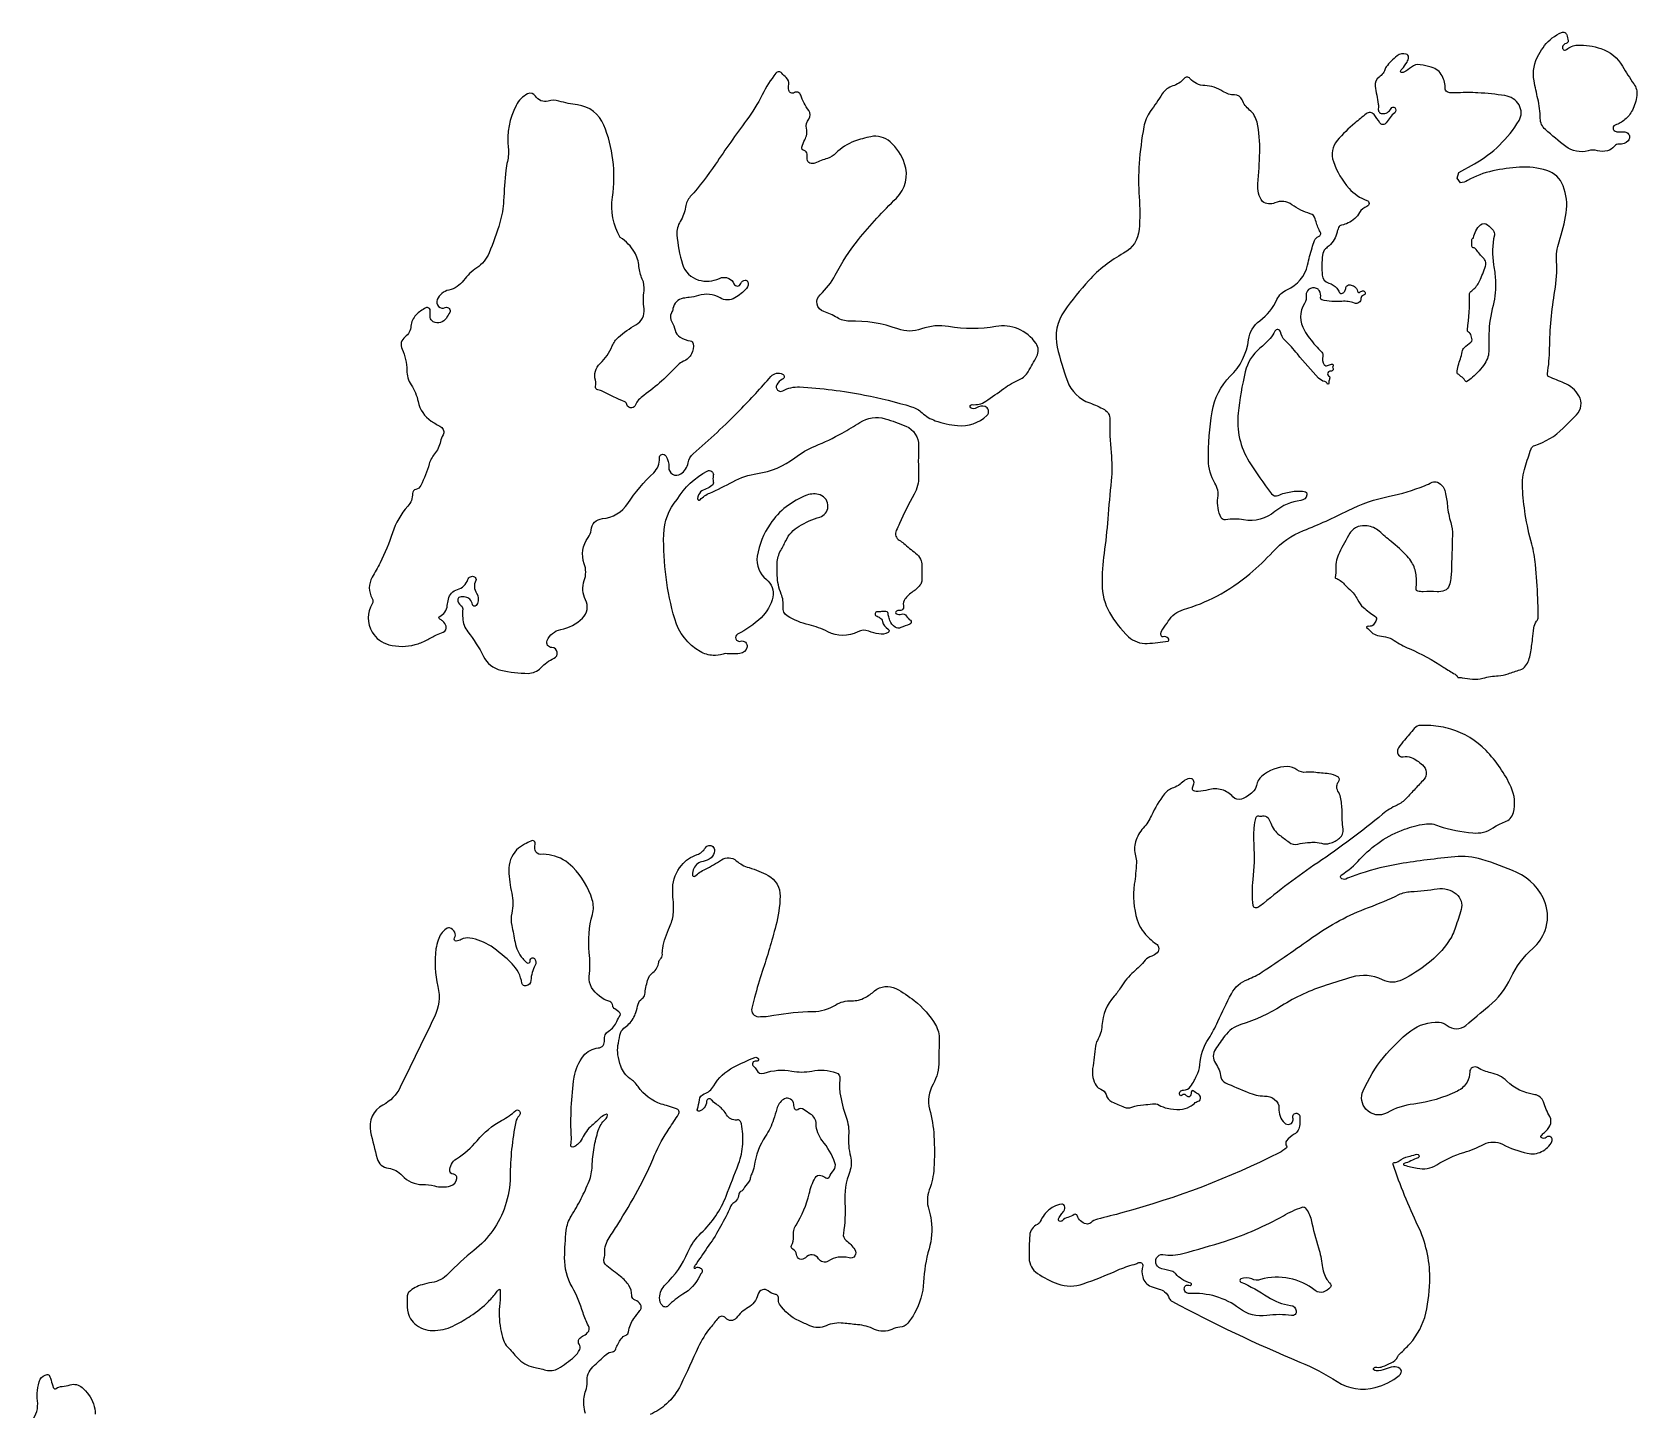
# Model space of a CAD drawing. Extents: x 2157 to 2659, y 857 to 1630.
# Drawn here: x 2216.3 to 2658.9, y 1250.1 to 1630.3 of the extents above; entities that cross this region are included whole.
import ezdxf

# ---------------------------------------------------------------- set-up
doc = ezdxf.new("R2010")
doc.units = 0
doc.header["$MEASUREMENT"] = 0
doc.layers.add('描边', color=1, linetype='Continuous')

msp = doc.modelspace()

# ---------------------------------------------------------------- linework, layer by layer
at = {"layer": '描边'}
for points in [[(2633.48, 1626.52, -0.126301), (2638.17, 1630.16, -0.440233), (2639.61, 1629.52, -0.052992), (2639.97, 1627.85, -0.390941), (2639.41, 1627.09, 0.293188), (2638.41, 1626.14, 0.33773), (2638.74, 1625.37, 0.314052), (2639.53, 1625.45, -0.169246), (2642.56, 1626.64, -0.089971), (2649.03, 1625.71, -0.183559), (2654.99, 1620.85, 0.022718), (2658.1, 1615.98, -0.185799), (2658.91, 1612.74, -0.086355), (2657.69, 1608.69, -0.102551), (2655.63, 1606.09, -0.095007), (2652.95, 1604.6, 0.604243), (2652.7, 1603.11, 0.155958), (2653.73, 1602.75, 0.015405), (2655.36, 1602.75, -0.415388), (2656.9, 1601.29, -0.183022), (2656.55, 1600.29, -0.256555), (2654.01, 1599.3, 0.264525), (2652.74, 1598.79, -0.159118), (2650.81, 1597.5, -0.136943), (2648.09, 1597.5, 0.136943), (2645.49, 1597.5, -0.236334), (2639.32, 1598.7, -0.017694), (2633.7, 1603.35, -0.209712), (2632.28, 1606.44, 0.052752), (2631.62, 1611.84, -0.011013), (2630.59, 1616.77, -0.180631), (2631.88, 1624.11, -0.027269), (2633.48, 1626.52, 13.736333)], [(2555.64, 1583.47, -0.173212), (2554.38, 1588.36, 0.015608), (2554.91, 1597.16, 0.060811), (2554.15, 1605.41, 0.166457), (2552.12, 1608.75, -0.115612), (2550.02, 1611.55, 0.295068), (2547.96, 1612.91, -0.144099), (2544.77, 1613.89, 0.138081), (2539.75, 1615.48, -0.212514), (2535.66, 1617.46, 0.465152), (2534.03, 1617.46, -0.143917), (2530.92, 1615.4, 0.176114), (2528.03, 1613.22, -0.011465), (2524.72, 1608.36, 0.110857), (2522.93, 1604.12, 0.025643), (2521.64, 1594.04, 0.038093), (2521.64, 1584.77, -0.038093), (2521.64, 1575.81, -0.255932), (2517.35, 1569.22, 0.085538), (2507.75, 1561.72, 0.029228), (2501.03, 1553.38, 0.215785), (2499.03, 1543.3, 0.030833), (2501.83, 1533.97, 0.224987), (2508, 1527.93, -0.046284), (2512.06, 1526.1, -0.27675), (2513.57, 1523.42, 0.031947), (2513.91, 1514.26, -0.049784), (2513.92, 1506.46, 0.004595), (2512.99, 1495.93, -0.014204), (2511.96, 1486.4, 0.035792), (2511.41, 1477.9, 0.12632), (2513.46, 1470.11, 0.078284), (2518.7, 1463.44, 0.203791), (2523.88, 1461.58, 0.02642), (2529.61, 1462.2, 0.331658), (2529.86, 1462.46, 0.216001), (2529.69, 1463, 0.297826), (2528.26, 1463.4, -0.44983), (2527.7, 1463.74, -0.219539), (2528.14, 1465.52, 0.031031), (2529.69, 1467.73, -0.185287), (2533.86, 1470.92, 0.049149), (2543.03, 1474.63, 0.055008), (2552.21, 1480.82, 0.03067), (2558.49, 1486.84, -0.110988), (2566.98, 1492.71, 0.020336), (2579.29, 1498.26, -0.066805), (2590.72, 1502.2, 0.047343), (2600.33, 1505.09, 0.011078), (2602.49, 1506.03, -0.21918), (2603.92, 1506.03, -0.131593), (2605.46, 1504.75, -0.098922), (2606.07, 1503.37, -0.031603), (2606.68, 1499.58, 0.050722), (2607.61, 1494.91, -0.083031), (2608.07, 1491.42, 0.001491), (2607.77, 1481.38, -0.060599), (2607.19, 1477.58, -0.241247), (2605.91, 1476.17, -0.102393), (2603.82, 1475.86, 0.026961), (2600.03, 1475.86, -0.067828), (2598.51, 1475.98, -0.167208), (2598.17, 1476.19, -0.209074), (2598.03, 1476.67, 0.066381), (2598.04, 1480.53, 0.099972), (2596.86, 1483.95, 0.058886), (2595.6, 1485.62, 0.030559), (2591.15, 1489.72, -0.012148), (2587.88, 1492.51, 0.154793), (2584.53, 1494.02, 0.104028), (2582.04, 1493.8, 0.188763), (2579.76, 1491.99, 0.015305), (2576.87, 1486.66, 0.124004), (2575.89, 1482.26, -0.050462), (2575.71, 1479.78, 0.143753), (2575.72, 1479.7, 0.204837), (2575.8, 1479.62, -0.122258), (2578.23, 1477.92, 0.036125), (2579.73, 1476.44, -0.10361), (2581.87, 1473.67, 0.100812), (2583.51, 1471.51, 0.035398), (2586.69, 1469.1, -0.189766), (2587.07, 1468.56, -0.164873), (2587.03, 1467.99, -0.056404), (2586.39, 1466.88, -0.215385), (2585.35, 1466.3, -0.055191), (2584.8, 1466.31, 0.226557), (2584.38, 1466.17, 0.43085), (2584.38, 1465.99, -0.003509), (2585.76, 1464.67, 0.144572), (2587.42, 1463.8, 0.006881), (2589.6, 1463.4, -0.111023), (2591.97, 1462.42, 0.054054), (2596.12, 1460.14, -0.049548), (2605.71, 1454.96, 0.026713), (2608.79, 1453.11, -0.19921), (2609.52, 1452.23, 0.370983), (2609.67, 1452.14, -0.089745), (2610.79, 1452.1, 0.038402), (2613.59, 1451.73, 0.076557), (2616.46, 1452, -0.04567), (2620.71, 1452.68, 0.067849), (2623.41, 1453.23, -0.016666), (2626.75, 1454.28, 0.180032), (2628.26, 1455.37, 0.106549), (2629.6, 1458.78, 0.009264), (2630.19, 1462.84, 0.006846), (2630.53, 1465.84, -0.147291), (2631.29, 1467.69, 0.172799), (2631.71, 1468.86, 0.008725), (2631.61, 1473.99, 0.015948), (2630.98, 1483.34, 0.042467), (2629.94, 1488.94, -0.028688), (2628.17, 1497.18, -0.024815), (2627.4, 1504.44, -0.089082), (2628.12, 1510.24, -0.007149), (2629.74, 1515.24, -0.240143), (2630.75, 1516.22, 0.122328), (2638.57, 1520.93, 0.000002), (2642.27, 1524.64, 0.339546), (2642.95, 1529.86, 0.164118), (2638.89, 1533.43, 0.00397), (2634.72, 1535.13, -0.350207), (2634.27, 1535.92, 0.035637), (2634.87, 1542.96, -0.038713), (2636.32, 1558.86, 0.057164), (2636.77, 1567, -0.096434), (2637.48, 1572.38, 0.04303), (2639.43, 1580.39, 0.131482), (2638.61, 1587.84, 0.228336), (2634.07, 1592.08, 0.092797), (2626.57, 1592.97, 0.035606), (2619.22, 1591.94, 0.076325), (2612.19, 1589.27, -0.100795), (2610.29, 1588.66), (2609.4, 1589.94), (2609.79, 1591.47), (2614.14, 1593.89, 0.129711), (2626.43, 1605.85, 0.277126), (2626.43, 1610.15, 0.225984), (2622.55, 1612.73, 0.019006), (2615.09, 1613.5, 0.03256), (2609.64, 1613.5, -0.03256), (2607.37, 1613.5, -0.179757), (2606.34, 1613.96, -0.203613), (2606.09, 1614.55, 0.121083), (2605.24, 1618.16, 0.214877), (2602.24, 1620.56, 0.01557), (2599.18, 1621.24, 0.227728), (2596.73, 1620.59, -0.060312), (2594.65, 1619.22, -0.070731), (2594.24, 1619.08, -0.170045), (2593.94, 1619.13, -0.43834), (2593.81, 1619.63, -0.040214), (2594.13, 1620.05, 0.049677), (2595.54, 1621.96, 0.121729), (2595.95, 1623.35, 0.352014), (2595.34, 1624.19, 0.234818), (2592.79, 1623.69, 0.068853), (2589.79, 1620.64, 0.102406), (2589.3, 1619.59, -0.104767), (2588.98, 1618.91, -0.083151), (2587.81, 1617.81, 0.295869), (2586.74, 1615.33, 0.002479), (2587.61, 1610.39, -0.089859), (2587.61, 1609.12, 0.439669), (2588.63, 1607.77, 0.315589), (2591.16, 1609.21, -0.499362), (2592.14, 1609.41, -0.451331), (2592.14, 1608.02, 0.070337), (2589.77, 1605.24, -0.548746), (2588.01, 1605.24, 0.023116), (2586.43, 1607.49, 0.419912), (2584.3, 1607.74, 0.003432), (2581.14, 1605.15, 0.043748), (2576.29, 1600.35, 0.266855), (2575.22, 1594.52, 0.09552), (2579.55, 1587.13, 0.128125), (2584.47, 1583.8, -0.706739), (2584.47, 1582.17, 0.180481), (2582.45, 1580.48, -0.156003), (2579.31, 1577.58, -0.067513), (2577.5, 1577.02, 0.257718), (2576.64, 1576.33, 0.046087), (2576.23, 1575.03, -0.163564), (2574.02, 1571.31, 0.010479), (2573.04, 1570.43, 0.182144), (2572.2, 1568.72, 0.043161), (2572.13, 1563.18, 0.319159), (2573.95, 1561, -0.153268), (2576.19, 1559.58, -0.072594), (2576.86, 1558.5, 0.440561), (2577.75, 1558.19, 0.142782), (2578.34, 1558.79, 0.076683), (2578.69, 1559.75, -0.402658), (2579.82, 1560.54, -0.111076), (2581, 1560.07, -0.18642), (2581.9, 1558.76, 0.587978), (2582.63, 1558.55, -0.254205), (2583.53, 1558.83, -0.813008), (2583.53, 1557.65, 0.364116), (2582.81, 1556.73, -0.533162), (2581.04, 1555.46, 0.107985), (2577.56, 1555.96, -0.072738), (2572.03, 1556.35, -0.411427), (2571.68, 1556.9, 0.19924), (2571.29, 1558.97, 0.154727), (2570.6, 1559.53, 0.264787), (2568.39, 1559.22, 0.26168), (2567.74, 1557.68, -0.166208), (2567.23, 1555.4, 0.281159), (2567.23, 1547.92, 0.04227), (2570.29, 1543.76, 0.020606), (2572.02, 1541.93, -0.28573), (2572.3, 1540.82, 0.244122), (2572.69, 1538.49, 0.340857), (2573.6, 1538.23, -0.026182), (2574.69, 1538.61, -0.805984), (2575.07, 1537.91, 0.413013), (2575.05, 1537.63, -0.320463), (2575.11, 1536.93, -0.306629), (2574.69, 1536.73, 0.202278), (2573.84, 1536.51, 0.543092), (2573.91, 1535.45, -0.319881), (2574.21, 1534.82, -0.043757), (2573.99, 1533.98, 0.176243), (2573.99, 1533.5, -0.954948), (2573.49, 1533.29, 0.231623), (2572.83, 1533.82, -0.148425), (2571.12, 1534.79, -0.022189), (2565.3, 1541.45, 0.03219), (2561.83, 1545.26, -0.159587), (2560.64, 1547.53, 0.744535), (2559.1, 1547.72, -0.085112), (2557.8, 1545.75, -0.029897), (2554.88, 1542.98, 0.160633), (2550.92, 1536.56, 0.031545), (2548.94, 1525.12, 0.168215), (2552, 1511.71, 0.024956), (2558.14, 1502.9, 0.343845), (2560, 1502.42, -0.063049), (2563.45, 1503.44, -0.065729), (2567.2, 1503.54, -0.438133), (2567.93, 1502.56, -0.331839), (2566.23, 1500.99, 0.149092), (2559.11, 1497.97, -0.22214), (2550.47, 1495.66, 0.088579), (2545.48, 1495.66, -0.327564), (2544.3, 1496.24, -0.158654), (2543.37, 1501.73, 0.175833), (2542.55, 1505.81, -0.135253), (2540.74, 1512.1, -0.042483), (2541.75, 1525.5, -0.159755), (2546.79, 1535.29, 0.166136), (2551.84, 1545.38, -0.201162), (2554.92, 1550.62, 0.125597), (2559.65, 1556.48, -0.187911), (2562.42, 1559.17, 0.242441), (2568.1, 1565.97, -0.018301), (2569.34, 1570.69, -0.008069), (2570, 1572.74, -0.244951), (2571.12, 1573.82, 0.512591), (2571.59, 1575.15, -0.045476), (2571.29, 1575.68, -0.044448), (2570.23, 1578.71, 0.266353), (2568.84, 1580.15, -0.087656), (2563.79, 1582.62, 0.266737), (2559.1, 1583.14, -0.258652), (2555.64, 1583.47, -3.229338)], [(2378.51, 1573.59, -0.171645), (2376.35, 1584.7, 0.068045), (2376.48, 1594.99, 0.065583), (2373.98, 1604.6, 0.273206), (2366.69, 1610.17, -0.043339), (2361.58, 1611.23, 0.147007), (2358.6, 1611.23, -0.343458), (2355.13, 1612.58, 0.393042), (2352.93, 1613.21, 0.160661), (2349.74, 1610.02, 0.143996), (2347.61, 1598.4, -0.084769), (2347.36, 1594.56, 0.033114), (2346.95, 1592.1, 0.012399), (2346.31, 1583.73, -0.057498), (2345.3, 1577.7, -0.030566), (2342.32, 1569.33, -0.145187), (2338.91, 1565.21, 0.087369), (2335.29, 1561.74, -0.181783), (2331.22, 1559.07, 0.237348), (2328.03, 1556.45, 0.687157), (2330.24, 1554.24, -0.728698), (2331.45, 1552.89, -0.005733), (2330.54, 1551.36, -0.389908), (2326.9, 1550.34, -0.254204), (2326.1, 1551.5, -0.053384), (2326.1, 1553.3, 0.595668), (2324.85, 1554.16, 0.080795), (2322.15, 1552.19, 0.17684), (2320.77, 1549.14, -0.216999), (2319.13, 1546.17, 0.359521), (2318.3, 1542.79, -0.112981), (2319.62, 1536.96, 0.146513), (2320.83, 1532.92, -0.094663), (2322.75, 1528.29, 0.198744), (2326.37, 1522.95, 0.015136), (2329.03, 1521.31, -0.416469), (2329.61, 1519.13, 0.08302), (2328.9, 1517.27, -0.125478), (2327.25, 1513.85, 0.10461), (2325.79, 1511.1, -0.044333), (2323.48, 1505.13, -0.231061), (2322.1, 1504.07, 0.360162), (2321.21, 1502.96, -0.189911), (2319.88, 1499.41, 0.104899), (2315.67, 1492.13, -0.036716), (2312.24, 1483.8, -0.018462), (2310.07, 1479.82, 0.275061), (2310.07, 1474, -0.275061), (2310.07, 1472.51, 0.275061), (2310.07, 1464.7, 0.197092), (2314.7, 1461.22, 0.131086), (2321.92, 1461.25, 0.06028), (2325.03, 1462.52, -0.021788), (2327.83, 1463.92, -0.013803), (2329.67, 1464.67, 0.399725), (2330.45, 1466.31, 0.129202), (2329.51, 1467.77, 0.072682), (2328.69, 1468.32, -0.626082), (2328.69, 1469.02, 0.259781), (2330.79, 1472.02, -0.031571), (2331.09, 1473.79, -0.269883), (2333.58, 1476.44, 0.245379), (2336.43, 1479.19, -0.444789), (2338.25, 1479.99, -0.425114), (2338.63, 1478.93, 0.268979), (2338.86, 1475.46, -0.261634), (2339.08, 1472.59, -0.057832), (2338.73, 1472.02, -0.670191), (2337.73, 1472.3, 0.175881), (2337, 1473.76, 0.14146), (2335.82, 1474.37, 0.098641), (2334.2, 1474.37, 0.339437), (2333.7, 1473.79, 0.268702), (2334.55, 1472.07, -0.259972), (2335.03, 1471.13, 0.016289), (2335.03, 1468.59, 0.162323), (2336.44, 1464.79, -0.054474), (2340.77, 1458, 0.223607), (2345.57, 1454.18, 0.060256), (2353.09, 1453.33, 0.203974), (2356.55, 1454.84, -0.098101), (2360.24, 1457.47, 0.344736), (2361.13, 1459.15, 0.360451), (2359.62, 1460.43, -0.529242), (2358.33, 1462.35, -0.25502), (2362.07, 1465.42, 0.146084), (2368.07, 1468.53, 0.330672), (2368.91, 1473.64, -0.20769), (2368.57, 1478.92, 0.173831), (2368.57, 1483.58, -0.250962), (2369.64, 1490.81, 0.139194), (2370.43, 1492.87, -0.364771), (2373.56, 1496.01, 0.229728), (2380.6, 1500.2, -0.058641), (2387.72, 1508.67, 0.227682), (2389.29, 1512.73, -0.788434), (2391.08, 1513.31, -0.150324), (2391.88, 1510.2, 0.614052), (2395.18, 1508.33, 0.204714), (2397.22, 1511.44, -0.17248), (2398.65, 1513.93, 0.021288), (2411.51, 1525.97, 0.01526), (2420.08, 1535.26, -0.340172), (2423.27, 1535.91, -0.623642), (2423.27, 1534.48, 0.159085), (2421.67, 1532.92, 0.747002), (2423.36, 1531.28, -0.142202), (2427.95, 1532.35, -0.034908), (2445.9, 1530.12, -0.025723), (2458.84, 1526.89, -0.112066), (2461.78, 1525.2, 0.10228), (2465.4, 1523.04, 0.060133), (2471.53, 1521.7, 0.213184), (2479.62, 1524.43, 0.286938), (2480.04, 1525.97, 0.227978), (2479.16, 1526.92, 0.268945), (2476.78, 1526.58, -0.347672), (2475.19, 1526.58, -0.762573), (2475.58, 1527.5, 0.186059), (2479.31, 1528.39, 0.006), (2484.33, 1531.92, -0.052648), (2488.64, 1534.4, 0.158394), (2491.04, 1536.55, 0.009657), (2493.41, 1540.81, 0.2811), (2493.19, 1544.37, 0.144526), (2488.24, 1548.34, 0.140076), (2482.13, 1549.02, -0.084268), (2469.08, 1549.02, 0.129852), (2461.59, 1548.34, -0.175973), (2455.08, 1548.34, 0.093547), (2441.71, 1550.52, -0.149696), (2438.31, 1551.47, 0.068043), (2434.65, 1553.17, -0.582665), (2433.63, 1557.8, 0.090588), (2437.82, 1563.23, -0.051366), (2444.19, 1572.99, -0.029638), (2454.68, 1584.46, 0.290711), (2456.94, 1593.95, 0.12891), (2452.93, 1599.96, 0.23604), (2447.62, 1601.39, 0.03466), (2443.11, 1600.14, 0.11735), (2438, 1596.84, -0.126271), (2435.69, 1595.41, 0.026816), (2432.2, 1594.1, -0.2088), (2430.81, 1594.1, -0.297398), (2430.07, 1595.22, -0.00142), (2430.07, 1596.54, 0.369376), (2429.22, 1597.54, -0.441117), (2428.58, 1598.52, -0.06699), (2429.39, 1600.53, 0.181352), (2429.89, 1603.68, -0.214685), (2430.48, 1606.27, 0.33424), (2430.48, 1608.63, -0.084065), (2428.27, 1612.89, 0.486796), (2426.54, 1613.54, -0.531739), (2425, 1614.23, -0.083652), (2425, 1615.8, 0.272606), (2424.28, 1617.69, -0.056061), (2423.08, 1618.89, 0.481308), (2421.43, 1618.89, 0.053241), (2417.67, 1612.98, -0.044535), (2413.34, 1605.92, 0.011389), (2404.76, 1593.81, -0.033425), (2397.83, 1584.88, 0.147483), (2396.48, 1581.96, -0.104196), (2395.05, 1578.03, 0.158375), (2394.14, 1574.36, 0.057026), (2395.68, 1566.19, 0.250411), (2400.06, 1561.85, 0.18552), (2405.84, 1562.29, -0.225707), (2408.41, 1562.29, -0.180684), (2409.87, 1560.79, 0.681029), (2411.76, 1560.86, -0.290134), (2412.95, 1561.8, -0.336989), (2413.65, 1561.37, -0.282944), (2413.32, 1559.55, -0.076493), (2410.11, 1556.9, -0.274671), (2406.03, 1556.9, 0.214719), (2400.1, 1557.57, -0.053894), (2397.55, 1557.05, 0.023195), (2395.86, 1556.81, 0.310274), (2393.04, 1553.97, -0.078259), (2392.61, 1552.75, 0.269196), (2392.69, 1550.32, -0.087532), (2393.64, 1547.98, 0.211651), (2395.04, 1546.05, 0.090723), (2397.83, 1545.04, -0.320535), (2398.61, 1544.27, -0.162211), (2398.17, 1541.49, -0.178), (2395.91, 1539.42, 0.109007), (2394.4, 1538.37, -0.047601), (2385.03, 1530.03, 0.038579), (2383.55, 1528.76, 0.116579), (2382.71, 1527.4, -0.292063), (2381.68, 1526.56, -0.379219), (2380.34, 1527.5, 0.23408), (2379.72, 1528.24, -0.01455), (2373.68, 1531.12, 0.086154), (2372.33, 1531.54, -0.466276), (2371.68, 1532.55, 0.153464), (2371.68, 1534.19, -0.291898), (2372.93, 1538.82, 0.112606), (2376.29, 1543.65, -0.115757), (2377.99, 1546.06, -0.057008), (2382.82, 1549.46, 0.311438), (2385.06, 1553.89, -0.068086), (2385.06, 1558.9, 0.143065), (2384.58, 1562.08, -0.088315), (2383.66, 1565.6, 0.11275), (2382.43, 1569.51, 0.119005), (2378.51, 1573.59, 29.710401)], [(2613.87, 1573.53, -0.179553), (2615.8, 1577.04, -0.372089), (2617.78, 1577.04, -0.03638), (2619.26, 1575.57, -0.232749), (2619.62, 1574.22, 0.089832), (2619.43, 1566.03, -0.020589), (2619.91, 1561.92, -0.083215), (2619.26, 1554.83, 0.056088), (2618.1, 1546.97, 0.016879), (2618.1, 1542.61, -0.160057), (2617, 1538.82, -0.06427), (2613.59, 1535.01, -0.024221), (2612.07, 1533.82, -0.394138), (2611.78, 1533.86, 0.071794), (2609.47, 1535.98, -0.274255), (2609.34, 1536.26, -0.067542), (2610.25, 1540.08, 0.053073), (2610.78, 1542.05, -0.158458), (2611.34, 1543.17, -0.04623), (2613.18, 1544.69, 0.282973), (2613.46, 1545.31, 0.049013), (2613.11, 1546.8, 0.17472), (2612.74, 1547.26, -0.124606), (2612.26, 1547.75, -0.169241), (2612.19, 1548.12, 0.044506), (2612.74, 1557.95, -0.257588), (2613.11, 1558.67, 0.107313), (2615.16, 1560.82, 0.029261), (2615.55, 1561.54, 0.029405), (2617.16, 1565.66, 0.158236), (2617.16, 1567.01, 0.117665), (2616.63, 1567.88, -0.042185), (2614.64, 1570.25, 0.215265), (2613.77, 1570.76, -0.284785), (2613.5, 1570.97, -0.077835), (2613.42, 1571.4, -0.007746), (2613.38, 1573.03, -0.394251), (2613.68, 1573.36, 0.341962), (2613.87, 1573.53, -0.839743)], [(2394.21, 1501.33, -0.13788), (2402.51, 1509.15, -0.297642), (2403.76, 1509.03, -0.287594), (2404.16, 1507.87, 0.11292), (2404.16, 1506.2, -0.281237), (2403.8, 1505.12, -0.095268), (2402.21, 1504.23, 0.098764), (2400.68, 1503.37, 0.216282), (2399.83, 1501.53, 0.67408), (2400.53, 1501.24, -0.096342), (2403.2, 1503.08, 0.022014), (2409.56, 1506.2, -0.089206), (2416.35, 1508.46, 0.127747), (2426.66, 1512.79, -0.065107), (2432.27, 1516.02, 0.028619), (2439.73, 1519.61, 0.01968), (2444.6, 1522.57, -0.224452), (2451.58, 1523.58, -0.024168), (2457.29, 1521.52, -0.310191), (2460.78, 1516.12, 0.013519), (2460.78, 1507.67, -0.13562), (2459.56, 1502.75, 0.025472), (2455.54, 1494.66, -0.013982), (2454.64, 1492.72, 0.406305), (2455.48, 1490.04, -0.056958), (2456.7, 1489.19, 0.016315), (2459.97, 1486.5, -0.125946), (2461.32, 1484.79, -0.095441), (2461.68, 1483.17, -0.01671), (2461.68, 1481.2, 0.01671), (2461.68, 1478.99, -0.161941), (2461.38, 1477.96, -0.095383), (2459.23, 1475.87, 0.085061), (2457.02, 1473.8, 0.215538), (2456.62, 1472.08, -0.119663), (2456.59, 1471.33, -0.364268), (2455.57, 1470.64, 0.128856), (2454.68, 1470.5, 0.656356), (2454.68, 1469.72, 0.179952), (2456.05, 1469.65, -0.337612), (2457.41, 1469.16, 0.092667), (2458.54, 1467.96, -0.618265), (2458.35, 1466.86, 0.027441), (2455.88, 1465.95, -0.247141), (2454.33, 1466.07, -0.178676), (2452.89, 1467.95, 0.010422), (2452.48, 1469.18, -0.122617), (2452.41, 1469.83, 0.374942), (2452.13, 1470.27, 0.114154), (2450.54, 1470.35, -0.058065), (2449.39, 1470.29, 0.818948), (2449.11, 1469.19, -0.006002), (2450.13, 1468.67, -0.239803), (2450.85, 1467.66, 0.243739), (2452.38, 1465.56, -0.617419), (2452.38, 1464.56, -0.162996), (2449.82, 1464.19, -0.047106), (2447.04, 1464.98, 0.218125), (2444, 1464.8, -0.24949), (2435.74, 1464.8, 0.067605), (2430.57, 1466.71, -0.087054), (2424.57, 1469.19, -0.288903), (2423.41, 1471.64, 0.131288), (2422.91, 1475.19, -0.094914), (2421.8, 1480.36, -0.011565), (2421.8, 1483.68, -0.123894), (2422.78, 1487.24, 0.017978), (2424.18, 1489.93, -0.14844), (2427.84, 1493.95, -0.061753), (2433.52, 1496.44, 0.313576), (2435.8, 1499.3, 0.338239), (2433.64, 1502.54, 0.175243), (2429.97, 1502.48, 0.152528), (2419.84, 1494.53, 0.112041), (2416.3, 1485.65, 0.271916), (2418.83, 1479.21, -0.286299), (2420.58, 1474.39, -0.153544), (2417.34, 1468.66, -0.070898), (2410.87, 1464.14, 0.920664), (2411.65, 1462.2, -0.559879), (2413.48, 1460.61, -0.343107), (2411.46, 1458.76, -0.040728), (2407.54, 1458.76, 0.110474), (2406.86, 1458.66, -0.106566), (2404.11, 1458.26, -0.114438), (2400.58, 1459.33, -0.194861), (2393.53, 1468.34, -0.075032), (2390.49, 1491.64, -0.174545), (2394.21, 1501.33, 27.05719)], [(2604.37, 1411.18, 0.053552), (2613.65, 1409.29, 0.173875), (2619.33, 1410.74, -0.065563), (2622.49, 1412.32, 0.25185), (2624.88, 1414.91, 0.172217), (2624.24, 1421.93, 0.084519), (2617.33, 1432.05, 0.128395), (2607.62, 1437.96, 0.062119), (2602.13, 1438.9, 0.010648), (2599.34, 1438.96, 0.22285), (2597.55, 1438.12, -0.003019), (2594.84, 1434.91, 0.028464), (2593.19, 1432.74, 0.196906), (2592.91, 1431.39, 0.419417), (2594.47, 1430.33, -0.152602), (2596.71, 1430.11, -0.088909), (2599.81, 1428.07, -0.177715), (2600.83, 1426.02, -0.219058), (2600.17, 1424.03, 0.001359), (2597.77, 1421.46, 0.001419), (2595.29, 1418.77, -0.102974), (2592.78, 1416.97, 0.06958), (2588.8, 1414.49, -0.026073), (2570.9, 1401.06, 0.026719), (2554.94, 1389.05, -0.184333), (2553.73, 1388.63, -0.373213), (2553.09, 1389.23, -0.055662), (2553.09, 1396.48, 0.041047), (2553.36, 1405.99, -0.026449), (2553.36, 1410.63, -0.071716), (2553.96, 1413.63, -0.383492), (2554.6, 1413.98, 0.117152), (2555.72, 1413.98, -0.301726), (2557.19, 1413.44, -0.07623), (2557.94, 1411.99, 0.155284), (2560.35, 1408.72, -0.009087), (2562.98, 1406.74, 0.225078), (2565.39, 1406.2, -0.03225), (2568.11, 1406.63, -0.017961), (2569.64, 1406.72, -0.074529), (2571.9, 1406.43, 0.138977), (2574.23, 1406.43, 0.107594), (2576.95, 1407.88, 0.252109), (2577.91, 1410.34, -0.031155), (2577.61, 1415.36, 0.059562), (2577.17, 1419.18, 0.077634), (2576.49, 1420.83, -0.169353), (2576.18, 1422.28, -0.141302), (2576.67, 1423.43, 0.456394), (2576.44, 1424.78, 0.113809), (2573.98, 1425.6, -0.006142), (2569.85, 1426.03, 0.058427), (2567.74, 1426.03, -0.1938), (2565.18, 1426.72, 0.166949), (2562.51, 1427.6, 0.176436), (2555.49, 1424.95, 0.165414), (2553.97, 1422.36, -0.154392), (2552.95, 1420.54, -0.100765), (2549.87, 1418.64, -0.312934), (2547.49, 1419.26, 0.14759), (2544.46, 1421.19, 0.138087), (2540.68, 1421.19, -0.05109), (2537.92, 1420.71, -0.107374), (2536.75, 1420.88, -0.334135), (2536.34, 1421.51, -0.09687), (2536.63, 1422.55, 0.235708), (2536.63, 1423.8, 0.229703), (2536.04, 1424.26, 0.22661), (2534.27, 1423.82, -0.001772), (2532.92, 1422.72, -0.096629), (2531.13, 1421.77, 0.154576), (2528.62, 1420.05, 0.061595), (2525.03, 1414.07, -0.082849), (2522.78, 1410.65, 0.119628), (2520.65, 1406.84, 0.136528), (2520.65, 1402.96, -0.078655), (2520.87, 1401.09, -0.025262), (2520.31, 1395.15, 0.112537), (2521.11, 1385.34, 0.136973), (2524.49, 1380.15, 0.027944), (2526.37, 1378.67, -0.179792), (2527, 1377.75, -0.262805), (2526.59, 1376.22, -0.126141), (2525.13, 1375.34, 0.144927), (2523.33, 1374.16, -0.039123), (2520.09, 1370.92, 0.080937), (2516.68, 1366.86, -0.048227), (2514.75, 1364.24, 0.17032), (2511.38, 1356.14, -0.123206), (2510.11, 1352.06, 0.112797), (2509.6, 1350.51, -0.01476), (2508.81, 1344.3, 0.184114), (2509.8, 1339.57, 0.173362), (2511.09, 1338.58, -0.254619), (2512.5, 1337.1, 0.213765), (2514.11, 1335.12, 0.028559), (2517.53, 1333.63, 0.178279), (2519.61, 1333.63, -0.076418), (2522.87, 1334.29, 0.030371), (2525.28, 1334.56, -0.177811), (2527.12, 1334.22, 0.078505), (2529.39, 1333.32, 0.066436), (2532.87, 1333.01, 0.116477), (2535.66, 1333.8, 0.060283), (2536.88, 1334.69, -0.122756), (2537.93, 1335.27, 0.40075), (2538.6, 1336.36, 0.229598), (2537.83, 1337.35, -0.048508), (2536.52, 1338.15, 0.548924), (2536.1, 1337.99, -0.029795), (2535.75, 1336.74, -0.436471), (2535.19, 1336.48, -0.105469), (2534.55, 1336.93, 0.437937), (2533.53, 1336.93, -0.526105), (2532.84, 1337.03, -0.315402), (2532.98, 1337.98, -0.211189), (2533.87, 1338.35, 0.24906), (2535.85, 1339.34, 0.040615), (2536.81, 1340.95, -0.006419), (2537.49, 1342.29, 0.100614), (2538.36, 1345.29, -0.123186), (2540.83, 1352.59, 0.037245), (2543.37, 1357.27, -0.015355), (2547.1, 1364.93, -0.183243), (2551.59, 1368.9, 0.056006), (2555.57, 1370.94, 0.008631), (2569.46, 1380.5, -0.065636), (2584.91, 1388.72, 0.022563), (2593.29, 1392.29, -0.100549), (2596.59, 1393.12, 0.027793), (2603.89, 1393.88, -0.215522), (2609.13, 1392.45, -0.301684), (2610.44, 1388.13, -0.005098), (2608.93, 1383.28, -0.071886), (2606.99, 1379.32, -0.076183), (2601.39, 1373.33, -0.050805), (2594.2, 1368.76, -0.2364), (2588.73, 1368.76, 0.192325), (2580.27, 1369.48, 0.001956), (2573.27, 1367.31, 0.065745), (2560.89, 1361.56, -0.068091), (2549.73, 1356.44, 0.164357), (2545.28, 1353.27, 0.005643), (2542.7, 1349.6, 0.31065), (2542.7, 1345.75, -0.114932), (2544.21, 1341.9, 0.263272), (2545.44, 1340.32, -0.001171), (2551.67, 1337.69, 0.093834), (2556.24, 1336.7, -0.146268), (2559.02, 1335.79, -0.264381), (2560.19, 1333.34, 0.217914), (2561.7, 1329.29, 0.27163), (2563.15, 1328.92, 0.42684), (2564.06, 1330.66, -0.568591), (2565.18, 1331.95, -0.384461), (2566, 1330.9, 0.020018), (2565.93, 1328.82, -0.270465), (2564.41, 1326.19, 0.094034), (2562.32, 1324.39, 0.351291), (2562.32, 1322.92, -0.395056), (2562.28, 1322.41, -0.069538), (2560.22, 1321, -0.049536), (2517.11, 1304.53, -0.007711), (2510.13, 1302.75, 0.133959), (2508.31, 1301.75, -0.257878), (2507.01, 1301.4, -0.130492), (2505.47, 1302.25, -0.126931), (2504.56, 1303.7, 0.492045), (2503.72, 1304.01, -0.069284), (2501.98, 1303.22, 0.119906), (2500.45, 1302.34, -0.267066), (2499.7, 1302.15, -0.487745), (2499.42, 1302.85, -0.020133), (2500.16, 1304.02, -0.016612), (2500.84, 1304.94, 0.281569), (2501.03, 1306.45, 0.328801), (2500.28, 1306.87, 0.092786), (2498.01, 1306.14, 0.106062), (2495.43, 1303.93, 0.066159), (2494.37, 1302.08, -0.196524), (2493.56, 1301.26, 0.279333), (2491.45, 1298.29, 0.024472), (2491.29, 1292, 0.23938), (2493.56, 1287.78, 0.066419), (2499.21, 1284.88, 0.172694), (2506.19, 1284.88, 0.018083), (2515.7, 1288.66, -0.039896), (2520.28, 1290.25, 0.058712), (2521.28, 1290.64, -0.249715), (2522.29, 1290.64, -0.350337), (2522.63, 1289.84, 0.134057), (2522.63, 1286.78, 0.236885), (2524.95, 1284.19, 0.025047), (2527.15, 1283.46, -0.101361), (2528.66, 1282.68, -0.133423), (2529.96, 1280.88, 0.1811), (2530.67, 1280.08, 0.024172), (2565.96, 1263.32, -0.044039), (2576.27, 1257.92, 0.211597), (2586.77, 1256.28, 0.099491), (2593.39, 1259.57, 0.175572), (2593.95, 1260.46, 0.300711), (2593.53, 1261.55, 0.195347), (2591.76, 1261.97, 0.058787), (2589.51, 1261.35, -0.104346), (2587.03, 1260.9, -0.184695), (2586.39, 1261.16, -0.42305), (2586.39, 1261.66, -0.250678), (2587.17, 1261.9, 0.151805), (2588.8, 1262.06, -0.000772), (2591.12, 1263.05, 0.181205), (2592.97, 1264.8, -0.094057), (2593.54, 1265.57, 0.023939), (2596.32, 1268.37, 0.127305), (2600.71, 1276.8, 0.057822), (2601.82, 1286.68, 0.110918), (2598.56, 1300.91, -0.029362), (2591.67, 1317.83, -0.488033), (2592, 1318.33, 0.1354), (2593.36, 1318.83, -0.095492), (2595.9, 1320, 0.02607), (2597.87, 1320.6, -0.174185), (2598.59, 1320.6, -0.703309), (2598.59, 1319.68, 0.035121), (2596.6, 1318.8, -0.067122), (2594.73, 1318.12, 0.803339), (2594.73, 1317.6, -0.002034), (2598.34, 1316.79, 0.199942), (2603.72, 1317.71, -0.066476), (2611.22, 1321.16, 0.042203), (2616.77, 1323.39, -0.237931), (2621.88, 1323.39, 0.059819), (2628.71, 1320.92, 0.171033), (2632.67, 1321.36, 0.169039), (2635.5, 1324.19, 0.514983), (2634.75, 1325.56, 0.231893), (2633.95, 1325.28, -0.417697), (2632.56, 1325.28, -0.410739), (2632.56, 1325.81, -0.016599), (2633.45, 1326.65, 0.08669), (2634.92, 1328.49, 0.255318), (2634.92, 1331.02, -0.043934), (2633.15, 1335.08, 0.283206), (2630.75, 1337.08, -0.156508), (2623.04, 1340.83, 0.141896), (2618.68, 1343.11, -0.086769), (2615, 1344.55, 0.581109), (2612.84, 1343.35, -0.127732), (2612.09, 1340.55, -0.14992), (2609.45, 1338.08, -0.083591), (2597.38, 1334.48, 0.096481), (2590.03, 1332.09, -0.352021), (2584.19, 1333.08, -0.292742), (2583.41, 1338.12, -0.06694), (2589.07, 1347.38, -0.058579), (2596.54, 1354.65, -0.178356), (2604.37, 1357.09, -0.165964), (2606.57, 1356.21, 0.37029), (2611.77, 1356.21, -0.005817), (2618.09, 1361.51, 0.111941), (2624.16, 1369.31, -0.102143), (2630.24, 1377.42, 0.125148), (2633.62, 1382.41, 0.175802), (2633.62, 1390.01, 0.203475), (2625.82, 1398.4, 0.032427), (2616.17, 1401.98, 0.096132), (2608.7, 1402.71, 0.017272), (2593.53, 1400.76, 0.040601), (2582.7, 1398.07, 0.015673), (2578.65, 1396.57, -0.316557), (2577.3, 1396.88, -0.459138), (2577.4, 1397.66, 0.063048), (2582.55, 1402.06, -0.121552), (2594.86, 1410.31, -0.04638), (2600.4, 1411.76, -0.15565), (2604.37, 1411.18, -0.368446)], [(2375.58, 1362.76, -0.185982), (2370.61, 1366.65, -0.162297), (2369.94, 1369.67, 0.052152), (2369.94, 1376.29, -0.094729), (2370.83, 1386.8, 0.144668), (2370.78, 1390.83, 0.118163), (2365.41, 1399.86, 0.145311), (2359.61, 1403.11, 0.065674), (2356.56, 1403.39, -0.348357), (2355.01, 1404.52, -0.135958), (2355.01, 1406.11, 0.659857), (2353.82, 1407.07, -0.009662), (2352.1, 1406.19, 0.087813), (2349.91, 1404.6, 0.205809), (2347.74, 1398.85, 0.04325), (2348.56, 1392.69, -0.109303), (2348.56, 1387.14, 0.109303), (2348.56, 1383.79, -0.01175), (2349.47, 1379.13, 0.134809), (2351.59, 1374.63, 0.040999), (2352.68, 1373.54, 0.676473), (2353.67, 1374.07, -0.39869), (2354.22, 1374.79, -0.294948), (2354.97, 1374.46, -0.279122), (2355.03, 1372.78, 0.11319), (2353.84, 1368.6, -0.352123), (2352.48, 1367.08, -0.413642), (2351.39, 1367.86, 0.155031), (2348.65, 1373.22, 0.04953), (2342.86, 1378.01, 0.109836), (2337, 1380.3, 0.167297), (2334.64, 1379.88, -0.109408), (2333.25, 1379.46, -0.628187), (2332.75, 1380.32, 0.269296), (2332.87, 1381.88, 0.231162), (2331.36, 1383.07, 0.225142), (2330.44, 1382.85, 0.140088), (2328.24, 1379.75, 0.053724), (2327.67, 1377.34, 0.087288), (2328.2, 1366.89, -0.171001), (2327.24, 1358.53, -0.000233), (2317.79, 1339.11, -0.159528), (2313.05, 1334.23, 0.337936), (2309.62, 1326.85, 0.010836), (2311.42, 1319.46, 0.309863), (2314.54, 1316.79, -0.190142), (2318.33, 1314.79, 0.226765), (2323.96, 1312.32, -0.076016), (2327.28, 1311.92, 0.136635), (2331.63, 1311.92, 0.302235), (2333.41, 1313.98, 0.448217), (2332.39, 1315.15, -0.39951), (2331.51, 1316, -0.271445), (2333.31, 1319.37, 0.085011), (2339.03, 1324.39, -0.09923), (2345.75, 1329.95, 0.055491), (2349.72, 1332.7, -0.374043), (2350.54, 1332.7, -0.43535), (2350.59, 1331.28, 0.148187), (2349.69, 1329.6, 0.047808), (2348.12, 1314.45, -0.079618), (2346.76, 1306.38, -0.144445), (2338.13, 1294.11, 0.034775), (2331.02, 1287.61, -0.164939), (2326.54, 1285.26, 0.031081), (2323.84, 1284.65, 0.115495), (2320.21, 1282.62, 0.211199), (2319.76, 1281.59, -0.001209), (2319.76, 1278.42, 0.137602), (2320.63, 1275.26, 0.102628), (2322.31, 1273.46, 0.172611), (2327.47, 1272, 0.10439), (2332.98, 1273.55, 0.023559), (2337.21, 1276.03, 0.052875), (2342.17, 1280.06, 0.034404), (2344.39, 1282.63, -0.084186), (2345.17, 1283.36, -0.581343), (2345.37, 1283.26, -0.043102), (2345.26, 1279.53, 0.074654), (2345.47, 1272.51, 0.034336), (2346.27, 1269.36, 0.111792), (2347.4, 1267.47, -0.010366), (2350.13, 1264.49, 0.160714), (2354.57, 1261.89, -0.008519), (2358, 1261.09, 0.194985), (2361.41, 1261.56, 0.052392), (2365.82, 1264.77, 0.094157), (2367.32, 1266.75, 0.282905), (2367.19, 1268.21, -0.331824), (2367.19, 1269.69, -0.121887), (2368.07, 1270.41, 0.087808), (2369.49, 1271.43, 0.334245), (2369.74, 1273.34, -0.057525), (2368.23, 1276.93, 0.058258), (2365.22, 1284.03, -0.134875), (2363.16, 1292.1, -0.020549), (2363.61, 1299.67, -0.116801), (2364.97, 1303.58, 0.023858), (2367.73, 1308.41, 0.022596), (2369.9, 1313.22, 0.087045), (2370.76, 1317.33, -0.034652), (2371.29, 1322.47, -0.032709), (2372.43, 1327.21, -0.13111), (2374.35, 1330.25, 0.173969), (2374.97, 1331.43, 0.550887), (2374.66, 1331.69, 0.105551), (2373.16, 1330.83, -0.000685), (2370.68, 1328.62, 0.101813), (2367.99, 1325.02, -0.105348), (2366.7, 1323.33, -0.059328), (2365.7, 1322.65, -0.242333), (2365.08, 1322.65, -0.348814), (2364.82, 1323.23, 0.075115), (2365.01, 1325.18, -0.049849), (2365.79, 1341.89, -0.132668), (2368.36, 1347.8, -0.206459), (2372.44, 1349.97, 0.437307), (2374.12, 1352.12, -0.309362), (2375.3, 1354.64, 0.16649), (2377.59, 1357.3, -0.054107), (2378.47, 1358.96, 0.343706), (2378.42, 1359.63, 0.091794), (2376.98, 1360.74, -0.268846), (2376.44, 1361.59, 0.302474), (2375.58, 1362.76, 2.984257)], [(2389.82, 1334.5, -0.166426), (2383.42, 1339.31, 0.09275), (2381.26, 1341.49, -0.162728), (2378.67, 1344.94, -0.036833), (2377.87, 1348.11, -0.087137), (2377.87, 1350.61, -0.000035), (2378.38, 1353.52, -0.183787), (2379.5, 1355.4, 0.023297), (2380.88, 1356.6, 0.132145), (2382.8, 1359.77, 0.005619), (2383.44, 1362.07, -0.188906), (2384.55, 1363.58, 0.226463), (2385.28, 1364.74, -0.037866), (2386.03, 1368.6, -0.167014), (2387.53, 1370.81, 0.211066), (2389.1, 1373.6, -0.194916), (2389.55, 1374.46, 0.232084), (2390.11, 1375.73, -0.055646), (2390.22, 1377.43, -0.067313), (2392.12, 1383.34, 0.08587), (2393.12, 1386.87, 0.051796), (2393.12, 1390.81, -0.03253), (2392.99, 1394.14, -0.170622), (2395.36, 1400.35, -0.134071), (2399.72, 1403.34, 0.174702), (2401.99, 1405.19, -0.455103), (2404.01, 1405.54, -0.252823), (2404.51, 1404.35, -0.18686), (2403.54, 1402.44, -0.153331), (2401.34, 1401.44, 0.272517), (2398.81, 1399.5, 0.076558), (2398.39, 1397.75, 0.673994), (2399.09, 1397.4, -0.070047), (2402, 1399.31, 0.040011), (2406.41, 1401.86, -0.342929), (2410.52, 1401.62, 0.11145), (2414.03, 1399.72, -0.058143), (2419.32, 1397.54, -0.278555), (2422.59, 1391.83, -0.059387), (2421.43, 1383.72, -0.014028), (2417.68, 1371.07, 0.013165), (2415.55, 1363.92, 0.005428), (2414.79, 1360.95, 0.484968), (2416.61, 1358.6, 0.048197), (2420.88, 1358.99, -0.045425), (2431.59, 1360.01, 0.138293), (2437.85, 1361.81, -0.149146), (2442.34, 1363, 0.138164), (2446.06, 1363.89, 0.046709), (2448.66, 1365.69, -0.30403), (2454.55, 1366.33, -0.047497), (2459.62, 1363.02, -0.089729), (2465.49, 1356.32, -0.146844), (2466.51, 1352.28, 0.013434), (2466.42, 1346.3, -0.133581), (2464.78, 1339.99, 0.19627), (2463.85, 1333.07, -0.048308), (2465.03, 1325.68, -0.030969), (2465.03, 1316.83, -0.073703), (2463.75, 1310.78, 0.165151), (2463.59, 1305.44, -0.041526), (2464.27, 1302.35, -0.104024), (2463.68, 1294.54, 0.05904), (2462.16, 1285.36, -0.117424), (2459.7, 1276.79, -0.043155), (2457.82, 1274.05, -0.205099), (2455.59, 1272.89, 0.090871), (2453.45, 1272.33, -0.222471), (2448.63, 1272.33, 0.085468), (2443.94, 1273.61, -0.00467), (2440.03, 1274.03, 0.132235), (2435.27, 1273.32, -0.208152), (2430.84, 1273.32, -0.004788), (2427.82, 1274.67, -0.140308), (2422.43, 1279.29, -0.202013), (2422.16, 1280.74, 0.439369), (2421.29, 1281.97, -0.16275), (2419.31, 1282.93, 0.288679), (2417.72, 1283.27, 0.244911), (2416.46, 1281.89, -0.196674), (2413.76, 1278.34, 0.091505), (2410.47, 1275.46, -0.482545), (2407.58, 1275.46, 0.482545), (2405.52, 1275.46, -0.003871), (2403.37, 1272.8, 0.06494), (2400.01, 1267.41, -0.004007), (2395.18, 1257.03, -0.0993), (2391.23, 1251.75, -0.079208), (2386.79, 1248.88, 0.187004)], [(2410.63, 1330.08, -0.294247), (2407.85, 1331.52, 0.095563), (2405.77, 1333.93, 0.029908), (2404.95, 1334.5, -0.088191), (2403.62, 1335.68, 0.69637), (2402.32, 1335.25, -0.16477), (2401.64, 1333.46, -0.133003), (2400.36, 1332.56, -0.628666), (2399.77, 1333.13, 0.051436), (2400.34, 1335.65, -0.285934), (2401.66, 1337.31, 0.178368), (2404.28, 1339.48, -0.144048), (2409.78, 1344.69, -0.022628), (2415.64, 1347.36, -0.425616), (2416.59, 1346.94, -0.620081), (2415.97, 1346.3, 0.859395), (2415.29, 1344.91, -0.144921), (2416.04, 1343.96, 0.402084), (2418.22, 1343, -0.134736), (2425.8, 1343.59, 0.095373), (2431.35, 1343.59, -0.128244), (2438.05, 1343.15, -0.36717), (2439.11, 1341.41, 0.07855), (2439.11, 1337.6, 0.046182), (2440.81, 1330.91, -0.104761), (2441.49, 1325.81, 0.084358), (2442.01, 1320.09, -0.157887), (2441.79, 1315.87, 0.107518), (2440.46, 1307.17, -0.056381), (2440.04, 1298.81, 0.277478), (2440.82, 1296.85, -0.037786), (2442.1, 1295.71, -0.039281), (2443.23, 1294.35, -0.704405), (2441.6, 1292.04, 0.21478), (2435.86, 1291.17, -0.425238), (2433.23, 1291.78, 0.510541), (2429.57, 1292.11, -0.67879), (2427.09, 1292.99, 0.289586), (2426.1, 1294.43, -0.453825), (2425.77, 1295.45, 0.167761), (2426.29, 1297.95, -0.175015), (2426.99, 1301.09, 0.084153), (2430.61, 1309.74, -0.062523), (2432.25, 1314.15, -0.376645), (2433.86, 1314.78, -0.045855), (2435.23, 1314.14, 0.436848), (2436.19, 1314.43, -0.060378), (2437.35, 1316.2, 0.266242), (2437.72, 1318.27, 0.085018), (2434.24, 1324.44, -0.164803), (2432.54, 1329.02, 0.248825), (2431, 1331.72, -0.015705), (2429.2, 1332.94, 0.325068), (2427.44, 1332.94, -0.589897), (2426.52, 1333.37, 0.056252), (2426.25, 1334.84, 0.258198), (2425.01, 1336.05, 0.224981), (2423.5, 1335.78, 0.173675), (2421.68, 1333.18, -0.012365), (2420.8, 1330.22, -0.069382), (2418.55, 1325.6, 0.115982), (2415.45, 1317.4, -0.08787), (2414.76, 1315.22, 0.08568), (2414.38, 1314.04, -0.150069), (2413.89, 1312.97, 0.058332), (2412.49, 1311.01, -0.174297), (2411.92, 1310.5, 0.269721), (2411.23, 1309.63, -0.123097), (2410.55, 1307.93, -0.088327), (2409.59, 1307.01, 0.143466), (2408.91, 1306.19, -0.049592), (2402.95, 1295.53, 0.003295), (2399.49, 1290.49, 0.000583), (2398.88, 1289.59, 0.860821), (2399.26, 1289.25, -0.233794), (2400.13, 1289.44, -0.167851), (2400.96, 1288.91, -0.345854), (2400.96, 1287.96, 0.055047), (2400.41, 1287.08, -0.147512), (2395.78, 1282, 0.063253), (2391.73, 1278.81, -0.417888), (2390.21, 1278.81, -0.206493), (2389.34, 1281.05, -0.195386), (2390.97, 1284.69, 0.101173), (2397.18, 1293.66, -0.102188), (2400.84, 1298.92, 0.109885), (2407.69, 1309.1, 0.001688), (2411.14, 1318.01, 0.079436), (2412.3, 1323.46, 0.057231), (2411.93, 1329.03, 0.140331), (2411.51, 1329.89, 0.317944), (2410.63, 1330.08, 0.993529)], [(2368.91, 1249.1, -0.062869), (2368.45, 1251.49, -0.054456), (2368.54, 1253.6, -0.049483), (2369.02, 1255.46, 0.107681), (2369.34, 1257.78, -0.223632), (2370.93, 1261.99, -0.013474), (2374.64, 1265.41, -0.151185), (2376.37, 1266.17, 0.294125), (2377.28, 1266.92, -0.082486), (2378.71, 1269.69, -0.134306), (2380.09, 1270.77, 0.263814), (2380.78, 1271.66, -0.122786), (2382.26, 1275.31, -0.011068), (2383.93, 1277.49, 0.151819), (2384.26, 1278.33, 0.151308), (2384.06, 1279.2, 0.182943), (2382.64, 1280.35, -0.327124), (2381.67, 1281.71, 0.148147), (2380.89, 1284.4, 0.085232), (2378.58, 1286.91, -0.000803), (2374.78, 1289.84, -0.309038), (2374.07, 1292.02, 0.083114), (2374.25, 1293.49, -0.16275), (2375.41, 1297.57, 0.011076), (2377.82, 1301.26, 0.013642), (2383.37, 1310.77, 0.027311), (2387.98, 1320.39, -0.054693), (2392, 1327.74, 0.016829), (2394.58, 1331.7, 0.239419), (2394.65, 1332.61, 0.213376), (2394.03, 1333.19, 0.00997), (2391.78, 1333.92, 0.002244), (2389.82, 1334.5, 4.303268)], [(2530.97, 1288.26, 0.023247), (2527.91, 1289.04, -0.225922), (2526.44, 1290.15, -0.24333), (2526.44, 1292.05, -0.319176), (2528.19, 1292.95, 0.100621), (2533.66, 1293.27, 0.012129), (2545.48, 1296.7, 0.052374), (2561.42, 1303.67, -0.042944), (2566.63, 1306.06, -0.303725), (2567.41, 1305.87, -0.132661), (2569.09, 1302.58, 0.022541), (2571.11, 1294.79, -0.04767), (2572.11, 1289.94, 0.113956), (2573.44, 1286.12, 0.044662), (2574.41, 1284.84, -0.379826), (2574.43, 1283.94, -0.141823), (2572.39, 1282.61, -0.249113), (2570.23, 1283.03, 0.245602), (2555.16, 1286.07, -0.177292), (2552.68, 1286.24, 0.212721), (2549.73, 1286.24, 0.649184), (2549.73, 1285.39, -0.04273), (2557.13, 1281.3, 0.116718), (2563.43, 1278.95, -0.337361), (2564.99, 1277.42, -0.501508), (2563.71, 1276.14, 0.0724), (2556.85, 1276.14, -0.201319), (2549.28, 1278.1, 0.182222), (2535.58, 1282.18, -0.478779), (2534.11, 1283.77, -0.489154), (2535.35, 1284.48, 0.311156), (2536, 1284.62, 0.565807), (2535.87, 1285.09, -0.077312), (2533.41, 1286.2, -0.063693), (2531.75, 1287.61, 0.071434), (2530.97, 1288.26, -21.536781)], [(2216.25, 1247.13, 0.199003), (2217.75, 1252.59, -0.063156), (2217.75, 1255.46, -0.047421), (2218.46, 1258.62, -6.282727)], [(2218.46, 1258.62, -0.225945), (2220.4, 1259.84, -0.3208), (2221.06, 1259.48, -0.047789), (2221.49, 1258.29, 0.019859), (2222.1, 1256.27, 0.507962), (2222.92, 1256.02, -0.151496), (2224.51, 1256.59, 0.069811), (2226.74, 1257, -0.274178), (2230.08, 1256.27, -0.045466), (2231.83, 1254.32, -0.157012), (2233.67, 1248.91, -0.008322)]]:
    msp.add_lwpolyline(points, format="xyb", dxfattribs=at)

doc.saveas('drawing.dxf')
